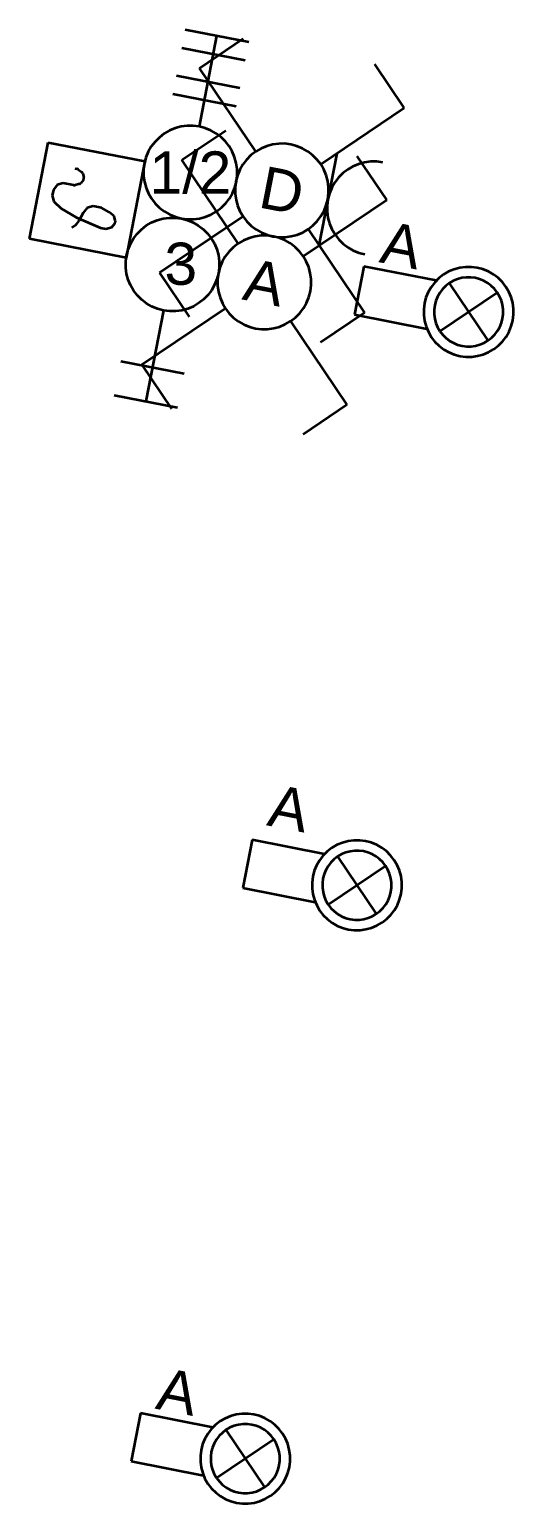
# Model space of a CAD drawing. Extents: x 800 to 1481, y 55 to 490.
# Drawn here: x 1337.06 to 1347.39, y 379.34 to 410.8 of the extents above; entities that cross this region are included whole.
import ezdxf

# ---------------------------------------------------------------- set-up
doc = ezdxf.new("R2010")
doc.units = 0
doc.layers.get('0').update_dxf_attribs({"lineweight": 18})
doc.layers.add('E_Licht', color=7, linetype='Continuous', lineweight=35, true_color=0x0080ff)
doc.layers.add('E_RTH', color=5, linetype='Continuous', lineweight=35, true_color=0x0000ff)
doc.styles.get("Standard").update_dxf_attribs({"font": 'arial.ttf'})

# ---------------------------------------------------------------- blocks, each defined once
blk = doc.blocks.new('LED-Deckenleuchte mit Trafotunnel-A0Q9B2CNAY', base_point=(1343.997, 403.817))
at = {"color": 0, "linetype": 'ByBlock', "lineweight": -2, "ltscale": 0.35}
for p, q in [((1344.197, 405.744), (1343.997, 404.719)), ((1345.741, 405.443), (1344.197, 405.744)), ((1346.004, 405.635), (1345.896, 405.572)), ((1346.12, 405.684), (1346.004, 405.635)), ((1346.242, 405.717), (1346.12, 405.684)), ((1346.366, 405.734), (1346.242, 405.717)), ((1346.492, 405.734), (1346.366, 405.734)), ((1346.616, 405.718), (1346.492, 405.734)), ((1346.738, 405.686), (1346.616, 405.718)), ((1346.854, 405.639), (1346.738, 405.686)), ((1346.963, 405.576), (1346.854, 405.639)), ((1345.632, 405.306), (1345.57, 405.197)), ((1345.708, 405.406), (1345.632, 405.306)), ((1345.797, 405.495), (1345.708, 405.406)), ((1345.896, 405.572), (1345.797, 405.495)), ((1345.943, 405.329), (1345.875, 405.261)), ((1346.02, 405.388), (1345.943, 405.329)), ((1346.103, 405.437), (1346.02, 405.388)), ((1346.02, 405.388), (1346.845, 404.163)), ((1346.192, 405.474), (1346.103, 405.437)), ((1346.286, 405.5), (1346.192, 405.474)), ((1346.381, 405.513), (1346.286, 405.5)), ((1346.478, 405.513), (1346.381, 405.513)), ((1346.574, 405.501), (1346.478, 405.513)), ((1346.667, 405.476), (1346.574, 405.501)), ((1346.757, 405.439), (1346.667, 405.476)), ((1346.84, 405.391), (1346.757, 405.439)), ((1346.917, 405.333), (1346.84, 405.391)), ((1346.986, 405.265), (1346.917, 405.333)), ((1347.063, 405.5), (1346.963, 405.576)), ((1347.152, 405.412), (1347.063, 405.5)), ((1347.229, 405.312), (1347.152, 405.412)), ((1347.292, 405.204), (1347.229, 405.312)), ((1345.49, 404.96), (1345.474, 404.835)), ((1345.522, 405.081), (1345.49, 404.96)), ((1345.57, 405.197), (1345.522, 405.081)), ((1345.732, 405.011), (1345.708, 404.917)), ((1345.769, 405.1), (1345.732, 405.011)), ((1345.817, 405.184), (1345.769, 405.1)), ((1345.875, 405.261), (1345.817, 405.184)), ((1345.82, 404.363), (1347.045, 405.189)), ((1347.045, 405.189), (1346.986, 405.265)), ((1347.094, 405.105), (1347.045, 405.189)), ((1347.131, 405.016), (1347.094, 405.105)), ((1347.156, 404.923), (1347.131, 405.016)), ((1347.341, 405.088), (1347.292, 405.204)), ((1347.374, 404.967), (1347.341, 405.088)), ((1347.39, 404.842), (1347.374, 404.967)), ((1343.997, 404.719), (1345.542, 404.417)), ((1345.474, 404.835), (1345.475, 404.709)), ((1345.475, 404.709), (1345.491, 404.585)), ((1345.708, 404.917), (1345.695, 404.821)), ((1345.695, 404.821), (1345.696, 404.725)), ((1345.696, 404.725), (1345.709, 404.629)), ((1347.169, 404.827), (1347.156, 404.923)), ((1347.157, 404.635), (1347.17, 404.73)), ((1347.17, 404.73), (1347.169, 404.827)), ((1347.375, 404.592), (1347.391, 404.717)), ((1347.391, 404.717), (1347.39, 404.842)), ((1345.491, 404.585), (1345.524, 404.464)), ((1345.524, 404.464), (1345.573, 404.348)), ((1345.573, 404.348), (1345.636, 404.239)), ((1345.709, 404.629), (1345.734, 404.536)), ((1345.734, 404.536), (1345.771, 404.447)), ((1345.771, 404.447), (1345.82, 404.363)), ((1345.82, 404.363), (1345.879, 404.287)), ((1346.99, 404.291), (1347.048, 404.368)), ((1347.048, 404.368), (1347.096, 404.452)), ((1347.096, 404.452), (1347.133, 404.541)), ((1347.133, 404.541), (1347.157, 404.635)), ((1347.233, 404.245), (1347.295, 404.354)), ((1347.295, 404.354), (1347.343, 404.471)), ((1347.343, 404.471), (1347.375, 404.592)), ((1345.636, 404.239), (1345.713, 404.14)), ((1345.713, 404.14), (1345.802, 404.051)), ((1345.802, 404.051), (1345.902, 403.975)), ((1345.879, 404.287), (1345.948, 404.219)), ((1345.948, 404.219), (1346.025, 404.16)), ((1346.025, 404.16), (1346.108, 404.112)), ((1346.108, 404.112), (1346.198, 404.076)), ((1346.198, 404.076), (1346.291, 404.051)), ((1346.291, 404.051), (1346.387, 404.039)), ((1346.387, 404.039), (1346.484, 404.039)), ((1346.484, 404.039), (1346.579, 404.052)), ((1346.579, 404.052), (1346.673, 404.077)), ((1346.673, 404.077), (1346.762, 404.115)), ((1346.762, 404.115), (1346.845, 404.163)), ((1346.845, 404.163), (1346.922, 404.222)), ((1346.922, 404.222), (1346.99, 404.291)), ((1346.969, 403.979), (1347.068, 404.056)), ((1347.068, 404.056), (1347.157, 404.145)), ((1347.157, 404.145), (1347.233, 404.245)), ((1345.902, 403.975), (1346.011, 403.913)), ((1346.011, 403.913), (1346.127, 403.865)), ((1346.127, 403.865), (1346.249, 403.833)), ((1346.249, 403.833), (1346.373, 403.817)), ((1346.373, 403.817), (1346.499, 403.818)), ((1346.499, 403.818), (1346.623, 403.835)), ((1346.623, 403.835), (1346.745, 403.868)), ((1346.745, 403.868), (1346.86, 403.916)), ((1346.86, 403.916), (1346.969, 403.979))]:
    blk.add_line(p, q, dxfattribs=at)
blk = doc.blocks.new('Bauteilbeschriftung-A0Q9B2CPAY', base_point=(1344.502, 405.679))
at = {"color": 0, "linetype": 'ByBlock', "lineweight": -2, "ltscale": 0.35, "insert": (1344.674, 406.723), "char_height": 0.9, "attachment_point": 1, "rotation": 348.97}
blk.add_mtext('{\\fArial;A}', dxfattribs=at)
blk = doc.blocks.new('LED-Deckenleuchte mit Trafotunnel-A0Q9B313AY', base_point=(1341.612, 391.578))
at = {"color": 0, "linetype": 'ByBlock', "lineweight": -2, "ltscale": 0.35}
for p, q in [((1341.812, 393.505), (1341.612, 392.479)), ((1343.357, 393.203), (1341.812, 393.505)), ((1343.511, 393.333), (1343.412, 393.256)), ((1343.62, 393.396), (1343.511, 393.333)), ((1343.736, 393.445), (1343.62, 393.396)), ((1343.857, 393.478), (1343.736, 393.445)), ((1343.981, 393.495), (1343.857, 393.478)), ((1344.107, 393.495), (1343.981, 393.495)), ((1344.231, 393.479), (1344.107, 393.495)), ((1344.353, 393.447), (1344.231, 393.479)), ((1344.469, 393.399), (1344.353, 393.447)), ((1344.578, 393.337), (1344.469, 393.399)), ((1344.678, 393.261), (1344.578, 393.337)), ((1343.247, 393.067), (1343.185, 392.958)), ((1343.323, 393.167), (1343.247, 393.067)), ((1343.412, 393.256), (1343.323, 393.167)), ((1343.491, 393.021), (1343.432, 392.945)), ((1343.559, 393.09), (1343.491, 393.021)), ((1343.635, 393.149), (1343.559, 393.09)), ((1343.719, 393.198), (1343.635, 393.149)), ((1343.635, 393.149), (1344.46, 391.924)), ((1343.808, 393.235), (1343.719, 393.198)), ((1343.901, 393.26), (1343.808, 393.235)), ((1343.997, 393.273), (1343.901, 393.26)), ((1344.093, 393.274), (1343.997, 393.273)), ((1344.189, 393.262), (1344.093, 393.274)), ((1344.282, 393.237), (1344.189, 393.262)), ((1344.372, 393.2), (1344.282, 393.237)), ((1344.456, 393.152), (1344.372, 393.2)), ((1344.533, 393.094), (1344.456, 393.152)), ((1344.601, 393.026), (1344.533, 393.094)), ((1344.66, 392.949), (1344.601, 393.026)), ((1344.767, 393.173), (1344.678, 393.261)), ((1344.844, 393.073), (1344.767, 393.173)), ((1344.907, 392.965), (1344.844, 393.073)), ((1343.105, 392.72), (1343.089, 392.596)), ((1343.137, 392.842), (1343.105, 392.72)), ((1343.185, 392.958), (1343.137, 392.842)), ((1343.347, 392.771), (1343.323, 392.678)), ((1343.384, 392.861), (1343.347, 392.771)), ((1343.432, 392.945), (1343.384, 392.861)), ((1343.435, 392.124), (1344.66, 392.949)), ((1344.709, 392.866), (1344.66, 392.949)), ((1344.746, 392.777), (1344.709, 392.866)), ((1344.772, 392.683), (1344.746, 392.777)), ((1344.956, 392.849), (1344.907, 392.965)), ((1344.989, 392.728), (1344.956, 392.849)), ((1345.006, 392.603), (1344.989, 392.728)), ((1341.612, 392.479), (1343.157, 392.178)), ((1343.089, 392.596), (1343.09, 392.47)), ((1343.09, 392.47), (1343.107, 392.346)), ((1343.323, 392.678), (1343.311, 392.582)), ((1343.311, 392.582), (1343.311, 392.486)), ((1343.311, 392.486), (1343.324, 392.39)), ((1343.324, 392.39), (1343.349, 392.297)), ((1344.748, 392.302), (1344.773, 392.395)), ((1344.785, 392.588), (1344.772, 392.683)), ((1344.773, 392.395), (1344.785, 392.491)), ((1344.785, 392.491), (1344.785, 392.588)), ((1344.99, 392.353), (1345.006, 392.478)), ((1345.006, 392.478), (1345.006, 392.603)), ((1343.107, 392.346), (1343.14, 392.224)), ((1343.14, 392.224), (1343.188, 392.109)), ((1343.188, 392.109), (1343.251, 392)), ((1343.349, 392.297), (1343.387, 392.207)), ((1343.387, 392.207), (1343.435, 392.124)), ((1343.435, 392.124), (1343.494, 392.048)), ((1344.605, 392.052), (1344.663, 392.129)), ((1344.663, 392.129), (1344.711, 392.213)), ((1344.711, 392.213), (1344.748, 392.302)), ((1344.848, 392.006), (1344.911, 392.115)), ((1344.911, 392.115), (1344.958, 392.231)), ((1344.958, 392.231), (1344.99, 392.353)), ((1343.251, 392), (1343.328, 391.901)), ((1343.328, 391.901), (1343.417, 391.812)), ((1343.417, 391.812), (1343.517, 391.736)), ((1343.494, 392.048), (1343.563, 391.98)), ((1343.563, 391.98), (1343.64, 391.921)), ((1343.64, 391.921), (1343.724, 391.873)), ((1343.724, 391.873), (1343.813, 391.836)), ((1343.813, 391.836), (1343.906, 391.812)), ((1343.906, 391.812), (1344.002, 391.799)), ((1344.002, 391.799), (1344.099, 391.8)), ((1344.099, 391.8), (1344.195, 391.813)), ((1344.195, 391.813), (1344.288, 391.838)), ((1344.288, 391.838), (1344.377, 391.876)), ((1344.377, 391.876), (1344.46, 391.924)), ((1344.46, 391.924), (1344.537, 391.983)), ((1344.537, 391.983), (1344.605, 392.052)), ((1344.584, 391.74), (1344.684, 391.817)), ((1344.684, 391.817), (1344.772, 391.906)), ((1344.772, 391.906), (1344.848, 392.006)), ((1343.517, 391.736), (1343.626, 391.674)), ((1343.626, 391.674), (1343.743, 391.626)), ((1343.743, 391.626), (1343.864, 391.594)), ((1343.864, 391.594), (1343.989, 391.578)), ((1343.989, 391.578), (1344.114, 391.579)), ((1344.114, 391.579), (1344.239, 391.596)), ((1344.239, 391.596), (1344.36, 391.629)), ((1344.36, 391.629), (1344.476, 391.677)), ((1344.476, 391.677), (1344.584, 391.74))]:
    blk.add_line(p, q, dxfattribs=at)
blk = doc.blocks.new('Bauteilbeschriftung-A0Q9B315AY', base_point=(1342.102, 393.658))
at = {"color": 0, "linetype": 'ByBlock', "lineweight": -2, "ltscale": 0.35, "insert": (1342.274, 394.702), "char_height": 0.9, "attachment_point": 1, "rotation": 348.97}
blk.add_mtext('{\\fArial;A}', dxfattribs=at)
blk = doc.blocks.new('LED-Deckenleuchte mit Trafotunnel-A0Q9B317AY', base_point=(1339.227, 379.339))
at = {"color": 0, "linetype": 'ByBlock', "lineweight": -2, "ltscale": 0.35}
for p, q in [((1339.427, 381.265), (1339.227, 380.24)), ((1340.972, 380.964), (1339.427, 381.265)), ((1341.126, 381.094), (1341.027, 381.017)), ((1341.235, 381.157), (1341.126, 381.094)), ((1341.351, 381.206), (1341.235, 381.157)), ((1341.472, 381.239), (1341.351, 381.206)), ((1341.597, 381.255), (1341.472, 381.239)), ((1341.722, 381.256), (1341.597, 381.255)), ((1341.847, 381.24), (1341.722, 381.256)), ((1341.968, 381.208), (1341.847, 381.24)), ((1342.084, 381.16), (1341.968, 381.208)), ((1342.193, 381.098), (1342.084, 381.16)), ((1342.293, 381.022), (1342.193, 381.098)), ((1340.863, 380.828), (1340.8, 380.719)), ((1340.939, 380.928), (1340.863, 380.828)), ((1341.027, 381.017), (1340.939, 380.928)), ((1341.106, 380.782), (1341.047, 380.705)), ((1341.174, 380.851), (1341.106, 380.782)), ((1341.25, 380.91), (1341.174, 380.851)), ((1341.334, 380.959), (1341.25, 380.91)), ((1341.25, 380.91), (1342.076, 379.685)), ((1341.423, 380.996), (1341.334, 380.959)), ((1341.516, 381.021), (1341.423, 380.996)), ((1341.612, 381.034), (1341.516, 381.021)), ((1341.708, 381.035), (1341.612, 381.034)), ((1341.804, 381.022), (1341.708, 381.035)), ((1341.898, 380.998), (1341.804, 381.022)), ((1341.987, 380.961), (1341.898, 380.998)), ((1342.071, 380.913), (1341.987, 380.961)), ((1342.148, 380.855), (1342.071, 380.913)), ((1342.216, 380.787), (1342.148, 380.855)), ((1342.275, 380.71), (1342.216, 380.787)), ((1342.383, 380.933), (1342.293, 381.022)), ((1342.459, 380.834), (1342.383, 380.933)), ((1342.523, 380.725), (1342.459, 380.834)), ((1340.72, 380.481), (1340.705, 380.357)), ((1340.753, 380.603), (1340.72, 380.481)), ((1340.8, 380.719), (1340.753, 380.603)), ((1340.938, 380.439), (1340.926, 380.343)), ((1340.963, 380.532), (1340.938, 380.439)), ((1340.999, 380.622), (1340.963, 380.532)), ((1341.047, 380.705), (1340.999, 380.622)), ((1341.05, 379.885), (1342.275, 380.71)), ((1342.324, 380.627), (1342.275, 380.71)), ((1342.361, 380.538), (1342.324, 380.627)), ((1342.387, 380.444), (1342.361, 380.538)), ((1342.4, 380.349), (1342.387, 380.444)), ((1342.571, 380.61), (1342.523, 380.725)), ((1342.604, 380.488), (1342.571, 380.61)), ((1342.621, 380.364), (1342.604, 380.488)), ((1339.227, 380.24), (1340.772, 379.939)), ((1340.705, 380.357), (1340.705, 380.231)), ((1340.705, 380.231), (1340.722, 380.106)), ((1340.722, 380.106), (1340.755, 379.985)), ((1340.926, 380.343), (1340.926, 380.246)), ((1340.926, 380.246), (1340.939, 380.151)), ((1340.939, 380.151), (1340.965, 380.057)), ((1342.363, 380.063), (1342.388, 380.156)), ((1342.388, 380.156), (1342.4, 380.252)), ((1342.4, 380.252), (1342.4, 380.349)), ((1342.573, 379.992), (1342.606, 380.114)), ((1342.606, 380.114), (1342.621, 380.238)), ((1342.621, 380.238), (1342.621, 380.364)), ((1340.755, 379.985), (1340.803, 379.869)), ((1340.803, 379.869), (1340.867, 379.761)), ((1340.965, 380.057), (1341.002, 379.968)), ((1341.002, 379.968), (1341.05, 379.885)), ((1341.05, 379.885), (1341.11, 379.808)), ((1341.11, 379.808), (1341.178, 379.74)), ((1342.152, 379.744), (1342.22, 379.813)), ((1342.22, 379.813), (1342.279, 379.889)), ((1342.279, 379.889), (1342.327, 379.973)), ((1342.327, 379.973), (1342.363, 380.063)), ((1342.463, 379.767), (1342.526, 379.876)), ((1342.526, 379.876), (1342.573, 379.992)), ((1340.867, 379.761), (1340.943, 379.662)), ((1340.943, 379.662), (1341.033, 379.573)), ((1341.033, 379.573), (1341.133, 379.497)), ((1341.133, 379.497), (1341.242, 379.435)), ((1341.178, 379.74), (1341.255, 379.682)), ((1341.255, 379.682), (1341.339, 379.634)), ((1341.339, 379.634), (1341.428, 379.597)), ((1341.428, 379.597), (1341.522, 379.573)), ((1341.522, 379.573), (1341.618, 379.56)), ((1341.618, 379.56), (1341.714, 379.561)), ((1341.714, 379.561), (1341.81, 379.574)), ((1341.81, 379.574), (1341.903, 379.599)), ((1341.903, 379.599), (1341.992, 379.636)), ((1341.992, 379.636), (1342.076, 379.685)), ((1342.076, 379.685), (1342.152, 379.744)), ((1342.091, 379.438), (1342.2, 379.501)), ((1342.2, 379.501), (1342.299, 379.578)), ((1342.299, 379.578), (1342.387, 379.667)), ((1342.387, 379.667), (1342.463, 379.767)), ((1341.242, 379.435), (1341.358, 379.387)), ((1341.358, 379.387), (1341.479, 379.355)), ((1341.479, 379.355), (1341.604, 379.339)), ((1341.604, 379.339), (1341.729, 379.339)), ((1341.729, 379.339), (1341.854, 379.356)), ((1341.854, 379.356), (1341.975, 379.389)), ((1341.975, 379.389), (1342.091, 379.438))]:
    blk.add_line(p, q, dxfattribs=at)
blk = doc.blocks.new('Bauteilbeschriftung-A0Q9B319AY', base_point=(1339.723, 381.206))
at = {"color": 0, "linetype": 'ByBlock', "lineweight": -2, "ltscale": 0.35, "insert": (1339.895, 382.25), "char_height": 0.9, "attachment_point": 1, "rotation": 348.97}
blk.add_mtext('{\\fArial;A}', dxfattribs=at)
blk = doc.blocks.new('Storentaster_ UP_ 2-fach-A0Q9B31RAY', base_point=(1339.493, 406.753))
at = {"color": 0, "lineweight": -2}
for p, q in [((1340.383, 410.804), (1341.738, 410.54)), ((1340.683, 408.733), (1341.06, 410.672)), ((1340.307, 410.412), (1341.661, 410.148)), ((1340.192, 409.823), (1341.546, 409.559)), ((1340.115, 409.43), (1341.47, 409.166)), ((1340.422, 408.749), (1340.292, 408.732)), ((1340.553, 408.75), (1340.422, 408.749)), ((1340.683, 408.733), (1340.553, 408.75)), ((1339.829, 408.501), (1339.737, 408.408)), ((1339.932, 408.581), (1339.829, 408.501)), ((1340.045, 408.647), (1339.932, 408.581)), ((1340.166, 408.697), (1340.045, 408.647)), ((1340.292, 408.732), (1340.166, 408.697)), ((1340.809, 408.7), (1340.683, 408.733)), ((1340.93, 408.65), (1340.809, 408.7)), ((1341.044, 408.585), (1340.93, 408.65)), ((1341.148, 408.506), (1341.044, 408.585)), ((1341.241, 408.414), (1341.148, 408.506)), ((1339.593, 408.19), (1339.543, 408.069)), ((1339.658, 408.304), (1339.593, 408.19)), ((1339.737, 408.408), (1339.658, 408.304)), ((1341.321, 408.31), (1341.241, 408.414)), ((1341.386, 408.197), (1341.321, 408.31)), ((1341.437, 408.077), (1341.386, 408.197)), ((1339.51, 407.943), (1339.493, 407.813)), ((1339.493, 407.813), (1339.494, 407.682)), ((1339.543, 408.069), (1339.51, 407.943)), ((1341.471, 407.95), (1341.437, 408.077)), ((1341.489, 407.821), (1341.471, 407.95)), ((1341.489, 407.69), (1341.489, 407.821)), ((1339.494, 407.682), (1339.511, 407.553)), ((1339.511, 407.553), (1339.546, 407.426)), ((1341.439, 407.434), (1341.473, 407.56)), ((1341.473, 407.56), (1341.489, 407.69)), ((1339.546, 407.426), (1339.596, 407.306)), ((1339.596, 407.306), (1339.662, 407.193)), ((1339.662, 407.193), (1339.742, 407.089)), ((1341.246, 407.095), (1341.325, 407.199)), ((1341.325, 407.199), (1341.39, 407.313)), ((1341.39, 407.313), (1341.439, 407.434)), ((1339.742, 407.089), (1339.835, 406.997)), ((1339.835, 406.997), (1339.939, 406.918)), ((1339.939, 406.918), (1340.053, 406.853)), ((1340.053, 406.853), (1340.174, 406.803)), ((1340.816, 406.806), (1340.937, 406.856)), ((1340.937, 406.856), (1341.05, 406.922)), ((1341.05, 406.922), (1341.154, 407.002)), ((1341.154, 407.002), (1341.246, 407.095)), ((1340.174, 406.803), (1340.3, 406.77)), ((1340.3, 406.77), (1340.43, 406.753)), ((1340.43, 406.753), (1340.561, 406.754)), ((1340.561, 406.754), (1340.69, 406.772)), ((1340.69, 406.772), (1340.816, 406.806))]:
    blk.add_line(p, q, dxfattribs=at)
blk = doc.blocks.new('Bauteilbeschriftung-A0Q9B31TAY', base_point=(1339.618, 407.302))
at = {"color": 0, "linetype": 'ByBlock', "lineweight": -2, "ltscale": 0.35, "insert": (1339.618, 408.202), "char_height": 0.9, "attachment_point": 1}
blk.add_mtext('{\\fArial;1/2}', dxfattribs=at)
blk = doc.blocks.new('Schalter_ Schema 6_ UP-A0Q9B32DAY', base_point=(1339.458, 402.162))
at = {"color": 0, "lineweight": -2}
for p, q in [((1340.311, 408.02), (1341.246, 408.65)), ((1341.513, 406.235), (1340.311, 408.02)), ((1344.685, 407.167), (1344.055, 408.102)), ((1342.901, 405.965), (1344.685, 407.167)), ((1341.513, 406.235), (1341.41, 406.155)), ((1341.626, 406.301), (1341.513, 406.235)), ((1341.747, 406.352), (1341.626, 406.301)), ((1341.873, 406.386), (1341.747, 406.352)), ((1342.003, 406.404), (1341.873, 406.386)), ((1342.133, 406.404), (1342.003, 406.404)), ((1342.263, 406.388), (1342.133, 406.404)), ((1342.39, 406.354), (1342.263, 406.388)), ((1342.511, 406.305), (1342.39, 406.354)), ((1342.624, 406.24), (1342.511, 406.305)), ((1342.728, 406.16), (1342.624, 406.24)), ((1341.238, 405.958), (1341.173, 405.845)), ((1341.317, 406.062), (1341.238, 405.958)), ((1341.41, 406.155), (1341.317, 406.062)), ((1342.821, 406.068), (1342.728, 406.16)), ((1342.901, 405.965), (1342.821, 406.068)), ((1342.967, 405.852), (1342.901, 405.965)), ((1341.09, 405.597), (1341.074, 405.467)), ((1341.124, 405.724), (1341.09, 405.597)), ((1341.173, 405.845), (1341.124, 405.724)), ((1343.018, 405.731), (1342.967, 405.852)), ((1343.052, 405.605), (1343.018, 405.731)), ((1343.069, 405.475), (1343.052, 405.605)), ((1341.074, 405.467), (1341.074, 405.337)), ((1341.074, 405.337), (1341.092, 405.207)), ((1343.053, 405.215), (1343.07, 405.344)), ((1343.07, 405.344), (1343.069, 405.475)), ((1341.092, 405.207), (1341.126, 405.081)), ((1341.126, 405.081), (1341.177, 404.96)), ((1341.177, 404.96), (1341.243, 404.847)), ((1342.906, 404.854), (1342.97, 404.967)), ((1342.97, 404.967), (1343.02, 405.088)), ((1343.02, 405.088), (1343.053, 405.215)), ((1341.243, 404.847), (1339.458, 403.645)), ((1341.243, 404.847), (1341.323, 404.744)), ((1341.323, 404.744), (1341.415, 404.652)), ((1341.415, 404.652), (1341.52, 404.572)), ((1342.631, 404.577), (1342.734, 404.657)), ((1342.734, 404.657), (1342.826, 404.75)), ((1342.826, 404.75), (1342.906, 404.854)), ((1341.52, 404.572), (1341.633, 404.507)), ((1341.633, 404.507), (1341.754, 404.458)), ((1341.754, 404.458), (1341.881, 404.424)), ((1341.881, 404.424), (1342.01, 404.408)), ((1342.01, 404.408), (1342.141, 404.408)), ((1342.141, 404.408), (1342.271, 404.426)), ((1342.271, 404.426), (1342.397, 404.46)), ((1342.397, 404.46), (1342.518, 404.511)), ((1342.518, 404.511), (1342.631, 404.577)), ((1342.631, 404.577), (1343.833, 402.792)), ((1339.458, 403.645), (1340.089, 402.71)), ((1343.833, 402.792), (1342.898, 402.162))]:
    blk.add_line(p, q, dxfattribs=at)
blk = doc.blocks.new('Bauteilbeschriftung-A0Q9B32FAY', base_point=(1341.574, 404.884))
at = {"color": 0, "linetype": 'ByBlock', "lineweight": -2, "ltscale": 0.35, "insert": (1341.747, 405.928), "char_height": 0.9, "attachment_point": 1, "rotation": 348.97}
blk.add_mtext('{\\fArial;A}', dxfattribs=at)
blk = doc.blocks.new('Schalter-Schema6_Steckdose T13_ Gr.1_ UP-A0Q9B32HAY', base_point=(1339.832, 404.125))
at = {"color": 0, "lineweight": -2}
for p, q in [((1340.685, 409.982), (1341.62, 410.612)), ((1345.059, 409.13), (1344.429, 410.065)), ((1341.887, 408.198), (1340.685, 409.982)), ((1343.275, 407.927), (1345.059, 409.13)), ((1341.784, 408.118), (1341.692, 408.025)), ((1341.887, 408.198), (1341.784, 408.118)), ((1342, 408.264), (1341.887, 408.198)), ((1342.121, 408.314), (1342, 408.264)), ((1342.247, 408.349), (1342.121, 408.314)), ((1342.377, 408.366), (1342.247, 408.349)), ((1342.507, 408.367), (1342.377, 408.366)), ((1342.637, 408.35), (1342.507, 408.367)), ((1342.764, 408.317), (1342.637, 408.35)), ((1342.885, 408.267), (1342.764, 408.317)), ((1342.998, 408.202), (1342.885, 408.267)), ((1343.102, 408.123), (1342.998, 408.202)), ((1343.195, 408.031), (1343.102, 408.123)), ((1343.619, 408.159), (1343.236, 406.196)), ((1341.547, 407.807), (1341.498, 407.686)), ((1341.612, 407.921), (1341.547, 407.807)), ((1341.692, 408.025), (1341.612, 407.921)), ((1343.275, 407.928), (1343.195, 408.031)), ((1343.341, 407.815), (1343.275, 407.928)), ((1343.392, 407.694), (1343.341, 407.815)), ((1343.85, 407.816), (1343.747, 407.735)), ((1343.963, 407.881), (1343.85, 407.816)), ((1344.084, 407.932), (1343.963, 407.881)), ((1344.21, 407.966), (1344.084, 407.932)), ((1344.34, 407.984), (1344.21, 407.966)), ((1344.471, 407.984), (1344.34, 407.984)), ((1344.6, 407.968), (1344.471, 407.984)), ((1341.464, 407.56), (1341.448, 407.43)), ((1341.498, 407.686), (1341.464, 407.56)), ((1343.426, 407.568), (1343.392, 407.694)), ((1343.444, 407.438), (1343.426, 407.568)), ((1343.575, 407.539), (1343.51, 407.425)), ((1343.655, 407.643), (1343.575, 407.539)), ((1343.747, 407.735), (1343.655, 407.643)), ((1341.448, 407.43), (1341.448, 407.299)), ((1341.448, 407.299), (1341.466, 407.17)), ((1341.466, 407.17), (1341.5, 407.044)), ((1343.394, 407.051), (1343.427, 407.177)), ((1343.427, 407.177), (1343.411, 407.048)), ((1343.427, 407.177), (1343.444, 407.307)), ((1343.461, 407.304), (1343.427, 407.177)), ((1343.444, 407.307), (1343.444, 407.438)), ((1343.51, 407.425), (1343.461, 407.304)), ((1341.5, 407.044), (1341.551, 406.923)), ((1341.551, 406.923), (1341.617, 406.81)), ((1343.28, 406.816), (1343.345, 406.93)), ((1343.345, 406.93), (1343.394, 407.051)), ((1343.411, 407.048), (1343.411, 406.917)), ((1343.411, 406.917), (1343.429, 406.787)), ((1341.617, 406.81), (1339.832, 405.608)), ((1341.617, 406.81), (1341.697, 406.706)), ((1341.697, 406.706), (1341.79, 406.614)), ((1341.79, 406.614), (1341.894, 406.535)), ((1341.894, 406.535), (1342.007, 406.47)), ((1342.892, 406.474), (1343.005, 406.539)), ((1343.005, 406.539), (1343.108, 406.619)), ((1343.005, 406.54), (1344.207, 404.755)), ((1343.108, 406.619), (1343.2, 406.712)), ((1343.2, 406.712), (1343.28, 406.816)), ((1343.429, 406.787), (1343.463, 406.661)), ((1343.463, 406.661), (1343.514, 406.54)), ((1343.514, 406.54), (1343.58, 406.427)), ((1342.007, 406.47), (1342.128, 406.421)), ((1342.128, 406.421), (1342.255, 406.387)), ((1342.255, 406.387), (1342.384, 406.371)), ((1342.384, 406.371), (1342.515, 406.371)), ((1342.515, 406.371), (1342.645, 406.389)), ((1342.645, 406.389), (1342.771, 406.423)), ((1342.771, 406.423), (1342.892, 406.474)), ((1343.58, 406.427), (1343.66, 406.324)), ((1343.66, 406.324), (1343.753, 406.232)), ((1343.753, 406.232), (1343.857, 406.153)), ((1343.857, 406.153), (1343.97, 406.088)), ((1343.97, 406.088), (1344.091, 406.038)), ((1344.091, 406.038), (1344.218, 406.005)), ((1339.832, 405.608), (1340.463, 404.672)), ((1344.207, 404.755), (1343.272, 404.125))]:
    blk.add_line(p, q, dxfattribs=at)
blk = doc.blocks.new('Bauteilbeschriftung-A0Q9B32JAY', base_point=(1341.914, 406.872))
at = {"color": 0, "linetype": 'ByBlock', "lineweight": -2, "ltscale": 0.35, "insert": (1342.087, 407.897), "char_height": 0.9, "attachment_point": 1, "rotation": 348.97}
blk.add_mtext('{\\fArial;D}', dxfattribs=at)
blk = doc.blocks.new('Temperaturmelder_ UP-A0Q9B32LAY', base_point=(1337.056, 405.931))
at = {"color": 0, "linetype": 'ByBlock', "lineweight": -2, "ltscale": 0.35}
for p, q in [((1337.056, 406.332), (1337.458, 408.394)), ((1337.458, 408.394), (1339.519, 407.992)), ((1338.023, 407.84), (1338.064, 407.832)), ((1338.073, 407.83), (1338.064, 407.832)), ((1338.081, 407.827), (1338.073, 407.83)), ((1338.088, 407.823), (1338.081, 407.827)), ((1338.096, 407.818), (1338.088, 407.823)), ((1338.096, 407.818), (1338.173, 407.758)), ((1339.519, 407.992), (1339.118, 405.931)), ((1337.648, 407.485), (1337.566, 407.379)), ((1337.777, 407.521), (1337.648, 407.485)), ((1337.995, 407.479), (1337.777, 407.521)), ((1337.995, 407.479), (1338.004, 407.478)), ((1338.004, 407.478), (1338.013, 407.478)), ((1338.013, 407.478), (1338.021, 407.478)), ((1338.021, 407.478), (1338.03, 407.48)), ((1338.124, 407.506), (1338.03, 407.48)), ((1338.124, 407.506), (1338.131, 407.509)), ((1338.131, 407.509), (1338.137, 407.512)), ((1338.137, 407.512), (1338.143, 407.516)), ((1338.143, 407.516), (1338.149, 407.521)), ((1338.149, 407.521), (1338.153, 407.526)), ((1338.207, 407.595), (1338.153, 407.526)), ((1338.178, 407.754), (1338.173, 407.758)), ((1338.183, 407.748), (1338.178, 407.754)), ((1338.187, 407.742), (1338.183, 407.748)), ((1338.191, 407.736), (1338.187, 407.742)), ((1338.193, 407.729), (1338.191, 407.736)), ((1338.193, 407.729), (1338.216, 407.645)), ((1338.207, 407.595), (1338.211, 407.602)), ((1338.211, 407.602), (1338.214, 407.608)), ((1338.214, 407.608), (1338.216, 407.615)), ((1338.218, 407.638), (1338.216, 407.645)), ((1338.216, 407.615), (1338.218, 407.623)), ((1338.218, 407.63), (1338.218, 407.638)), ((1338.218, 407.623), (1338.218, 407.63)), ((1337.566, 407.379), (1337.543, 407.261)), ((1337.543, 407.261), (1337.579, 407.132)), ((1337.579, 407.132), (1337.733, 406.98)), ((1337.733, 406.98), (1338.063, 406.793)), ((1338.204, 406.888), (1338.111, 406.723)), ((1338.286, 406.994), (1338.204, 406.888)), ((1338.415, 407.03), (1338.286, 406.994)), ((1338.592, 406.996), (1338.415, 407.03)), ((1338.757, 406.903), (1338.592, 406.996)), ((1338.863, 406.821), (1338.757, 406.903)), ((1338.029, 406.617), (1337.958, 406.569)), ((1338.111, 406.723), (1338.029, 406.617)), ((1338.063, 406.793), (1338.57, 406.572)), ((1338.57, 406.572), (1338.688, 406.549)), ((1338.688, 406.549), (1338.817, 406.585)), ((1338.817, 406.585), (1338.876, 406.662)), ((1338.889, 406.728), (1338.863, 406.821)), ((1338.876, 406.662), (1338.882, 406.67)), ((1338.882, 406.67), (1338.886, 406.679)), ((1338.886, 406.679), (1338.889, 406.688)), ((1338.891, 406.718), (1338.889, 406.728)), ((1338.889, 406.688), (1338.891, 406.698)), ((1338.892, 406.708), (1338.891, 406.718)), ((1338.891, 406.698), (1338.892, 406.708)), ((1339.118, 405.931), (1337.056, 406.332))]:
    blk.add_line(p, q, dxfattribs=at)
blk = doc.blocks.new('Storentaster_ UP-A0Q9B3NJAY', base_point=(1338.862, 402.736))
at = {"color": 0, "lineweight": -2}
for p, q in [((1339.354, 406.445), (1339.447, 406.538)), ((1339.447, 406.538), (1339.55, 406.618)), ((1339.55, 406.618), (1339.663, 406.684)), ((1339.663, 406.684), (1339.784, 406.734)), ((1339.784, 406.734), (1339.91, 406.768)), ((1339.91, 406.768), (1340.039, 406.786)), ((1340.039, 406.786), (1340.17, 406.787)), ((1340.17, 406.787), (1340.3, 406.77)), ((1340.3, 406.77), (1340.427, 406.737)), ((1340.427, 406.737), (1340.548, 406.687)), ((1340.548, 406.687), (1340.661, 406.622)), ((1340.661, 406.622), (1340.765, 406.543)), ((1340.765, 406.543), (1340.858, 406.451)), ((1339.161, 406.106), (1339.21, 406.227)), ((1339.21, 406.227), (1339.275, 406.341)), ((1339.275, 406.341), (1339.354, 406.445)), ((1340.858, 406.451), (1340.938, 406.347)), ((1340.938, 406.347), (1341.004, 406.234)), ((1341.004, 406.234), (1341.054, 406.114)), ((1339.111, 405.85), (1339.127, 405.98)), ((1339.127, 405.98), (1339.161, 406.106)), ((1341.054, 406.114), (1341.089, 405.987)), ((1341.089, 405.987), (1341.106, 405.858)), ((1339.111, 405.719), (1339.111, 405.85)), ((1339.129, 405.59), (1339.111, 405.719)), ((1339.163, 405.463), (1339.129, 405.59)), ((1341.09, 405.597), (1341.057, 405.471)), ((1341.107, 405.727), (1341.09, 405.597)), ((1341.106, 405.858), (1341.107, 405.727)), ((1339.214, 405.343), (1339.163, 405.463)), ((1339.28, 405.23), (1339.214, 405.343)), ((1341.007, 405.35), (1340.942, 405.236)), ((1341.057, 405.471), (1341.007, 405.35)), ((1339.36, 405.126), (1339.28, 405.23)), ((1339.452, 405.034), (1339.36, 405.126)), ((1339.556, 404.955), (1339.452, 405.034)), ((1340.668, 404.959), (1340.555, 404.893)), ((1340.771, 405.039), (1340.668, 404.959)), ((1340.863, 405.132), (1340.771, 405.039)), ((1340.942, 405.236), (1340.863, 405.132)), ((1339.918, 404.807), (1339.54, 402.868)), ((1339.67, 404.89), (1339.556, 404.955)), ((1339.791, 404.84), (1339.67, 404.89)), ((1339.918, 404.807), (1339.791, 404.84)), ((1340.047, 404.79), (1339.918, 404.807)), ((1340.178, 404.791), (1340.047, 404.79)), ((1340.308, 404.808), (1340.178, 404.791)), ((1340.434, 404.843), (1340.308, 404.808)), ((1340.555, 404.893), (1340.434, 404.843)), ((1339.004, 403.727), (1340.359, 403.463)), ((1338.862, 403), (1340.217, 402.736))]:
    blk.add_line(p, q, dxfattribs=at)
blk = doc.blocks.new('Bauteilbeschriftung-A0Q9B3NLAY', base_point=(1339.938, 405.354))
at = {"color": 0, "linetype": 'ByBlock', "lineweight": -2, "ltscale": 0.35, "insert": (1339.938, 406.254), "char_height": 0.9, "attachment_point": 1}
blk.add_mtext('{\\fArial;3}', dxfattribs=at)

msp = doc.modelspace()

# ---------------------------------------------------------------- block references
at = {"layer": 'E_Licht', "linetype": 'Continuous', "ltscale": 0.35}
for name, p in [('Storentaster_ UP_ 2-fach-A0Q9B31RAY', (1339.493, 406.753)), ('Schalter-Schema6_Steckdose T13_ Gr.1_ UP-A0Q9B32HAY', (1339.832, 404.125)), ('Schalter_ Schema 6_ UP-A0Q9B32DAY', (1339.458, 402.162)), ('Storentaster_ UP-A0Q9B3NJAY', (1338.862, 402.736))]:
    msp.add_blockref(name, p, dxfattribs=at)
at = {"layer": 'E_Licht', "ltscale": 0.35}
for name, p in [('Bauteilbeschriftung-A0Q9B31TAY', (1339.618, 407.302)), ('Bauteilbeschriftung-A0Q9B32JAY', (1341.914, 406.872)), ('Bauteilbeschriftung-A0Q9B2CPAY', (1344.502, 405.679)), ('Bauteilbeschriftung-A0Q9B3NLAY', (1339.938, 405.354)), ('Bauteilbeschriftung-A0Q9B32FAY', (1341.574, 404.884)), ('LED-Deckenleuchte mit Trafotunnel-A0Q9B2CNAY', (1343.997, 403.817)), ('Bauteilbeschriftung-A0Q9B315AY', (1342.102, 393.658)), ('LED-Deckenleuchte mit Trafotunnel-A0Q9B313AY', (1341.612, 391.578)), ('Bauteilbeschriftung-A0Q9B319AY', (1339.723, 381.206)), ('LED-Deckenleuchte mit Trafotunnel-A0Q9B317AY', (1339.227, 379.339))]:
    msp.add_blockref(name, p, dxfattribs=at)
at = {"layer": 'E_RTH', "ltscale": 0.35}
msp.add_blockref('Temperaturmelder_ UP-A0Q9B32LAY', (1337.056, 405.931), dxfattribs=at)

doc.saveas('drawing.dxf')
